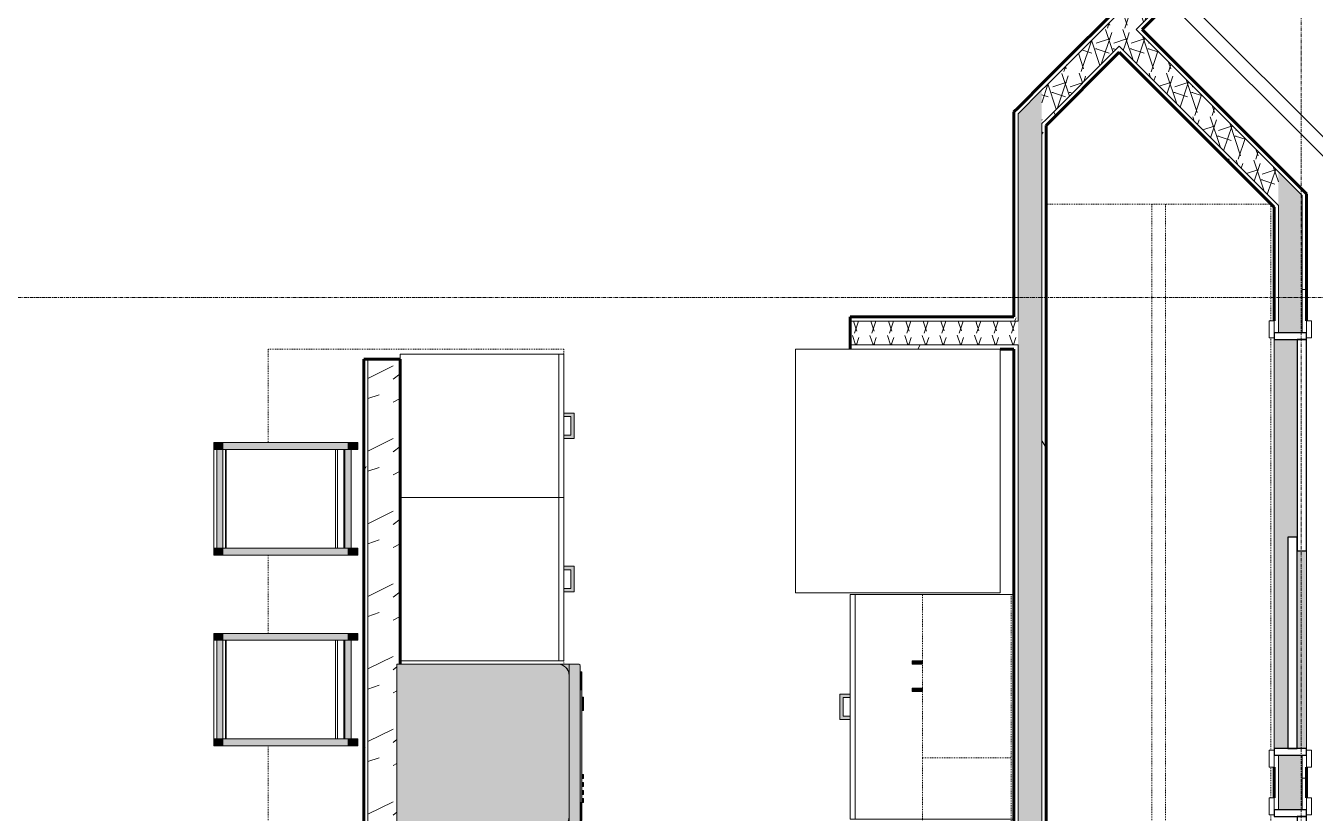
# Model space of a CAD drawing. Header units: inches. Extents: x -4169 to -1846, y 9706 to 12377.
# Drawn here: x -3668.5 to -3479.3, y 10091.5 to 10207.1 of the extents above; entities that cross this region are included whole.
import ezdxf

# ---------------------------------------------------------------- set-up
doc = ezdxf.new("R2010")
doc.units = ezdxf.units.IN
doc.header["$MEASUREMENT"] = 0
doc.linetypes.add('Dash', pattern=[0.25, 0.125, -0.125])
doc.linetypes.add('Grid Line 1_2_', pattern=[0.875, 0.5, -0.125, 0.125, -0.125])
for name, color, linetype, lineweight in [('0-1', 7, 'Continuous', 5), ('0-2', 50, 'Continuous', 18), ('A-DOOR-1', 250, 'Continuous', 9), ('A-DOOR-2', 90, 'Continuous', 30), ('A-DOOR-FRAM-1', 90, 'Continuous', 30), ('A-WALL-1', 8, 'Continuous', 5), ('A-WALL-4', 10, 'Continuous', 60), ('A-WALL-5', 50, 'Continuous', 18), ('A-WALL-PATT-1', 250, 'Continuous', 9), ('A-WALL-PATT-2', 253, 'Continuous', 9), ('I-FURN-1', 250, 'Continuous', 9), ('I-FURN-2', 9, 'Continuous', 9), ('Q-CASE-1', 9, 'Continuous', 9), ('Q-CASE-3', 250, 'Continuous', 9), ('Q-CASE-4', 250, 'Dash', 9), ('Q-CASE-5', 254, 'Continuous', 9), ('Q-CASE-HDLN-1', 250, 'Dash', 9), ('Q-SPCQ-1', 250, 'Continuous', 9), ('Q-SPCQ-2', 55, 'Continuous', 9), ('S-GRID-1', 1, 'Grid Line 1_2_', 9)]:
    doc.layers.add(name, color=color, linetype=linetype, lineweight=lineweight)
pattern_1 = [(0, (0, 0), (20.48, 5.12), [0.845, -14.515, 0.845, -14.515, -81.92]), (0, (0, 0), (20.48, 5.12), [-30.72, 0.845, -29.875, 0.845, -14.515, -35.84]), (0, (0, 0), (20.48, 5.12), [-76.8, 0.845, -9.395, 0.845, -24.755]), (120, (7.68, 2.56), (-14.67405, 15.1762003), [0.845, -14.515, 0.845, -14.515, -81.92]), (120, (7.68, 2.56), (-14.67405, 15.1762003), [-30.72, 0.845, -29.875, 0.845, -14.515, -35.84]), (120, (7.68, 2.56), (-14.67405, 15.1762003), [-76.8, 0.845, -9.395, 0.845, -24.755]), (240, (10.24, 12.8), (-5.80595, -20.2962003), [0.845, -14.515, 0.845, -14.515, -81.92]), (240, (10.24, 12.8), (-5.80595, -20.2962003), [-30.72, 0.845, -29.875, 0.845, -14.515, -35.84]), (240, (10.24, 12.8), (-5.80595, -20.2962003), [-76.8, 0.845, -9.395, 0.845, -24.755])]
pattern_2 = [(161.57, (0.32, 0.32), (-2.560496185, -0.000537386), [0, -18.214, 2.022, 0]), (18.43, (-0.32, 0.32), (-2.560496185, 0.000537386), [0, -18.214, 2.022, 0]), (108.43, (0.32, 0.32), (1.27922091, -6.400876726), [6.07, -14.166]), (71.57, (-0.32, 0.32), (1.27922091, 6.400876726), [6.07, -14.166])]

# ---------------------------------------------------------------- blocks, each defined once
blk = doc.blocks.new('OD_CW_Closet - OD_CW_Closet-2062944-ENLARGED RCP - 2ND FLOOR PLAN')
at = {"layer": 'Q-CASE-HDLN-1'}
for p, q in [((160.64, -8.99), (160.64, 24)), ((0.74, 22.16), (0.74, -7.84)), ((0.74, 8.5), (160.64, 8.5)), ((0.74, 6.5), (160.64, 6.5)), ((0.74, -9), (7.98, -9)), ((10.48, -9), (70.98, -9)), ((73.48, -9), (77.98, -9)), ((80.48, -9), (140.98, -9)), ((143.48, -9), (160.63, -9))]:
    blk.add_line(p, q, dxfattribs=at)
blk = doc.blocks.new('SLIDING - FLUSH - 5-0 x 6-8-2636081-ENLARGED RCP - 2ND FLOOR PLAN')
at = {"layer": 'A-DOOR-1'}
for p, q in [((-30.25, 3), (-32.75, 3)), ((-32.75, 3), (-32.75, 2.25)), ((-32.75, 2.25), (-30.25, 2.25)), ((-30.25, 2.25), (-30.25, 3)), ((32.75, 3), (30.25, 3)), ((30.25, 3), (30.25, 2.25)), ((30.25, 2.25), (32.75, 2.25)), ((32.75, 2.25), (32.75, 3)), ((-30.25, -2.5), (-32.75, -2.5)), ((-32.75, -2.5), (-32.75, -3.25)), ((-32.75, -3.25), (-30.25, -3.25)), ((-30.25, -3.25), (-30.25, -2.5)), ((32.75, -2.5), (30.25, -2.5)), ((30.25, -2.5), (30.25, -3.25)), ((30.25, -3.25), (32.75, -3.25)), ((32.75, -3.25), (32.75, -2.5))]:
    blk.add_line(p, q, dxfattribs=at)
at = {"layer": 'A-DOOR-2'}
for p, q in [((1, 2.25), (-30, 2.25)), ((-30, 2.25), (-30, 0.88)), ((1, 0.88), (1, 2.25)), ((-30, 0.88), (1, 0.88)), ((30, 0.88), (-1, 0.88)), ((-1, 0.88), (-1, -0.5)), ((30, -0.5), (30, 0.88)), ((-1, -0.5), (30, -0.5))]:
    blk.add_line(p, q, dxfattribs=at)
at = {"layer": 'A-DOOR-FRAM-1'}
for p, q in [((-30, 2.25), (-31, 2.25)), ((-31, 2.25), (-31, -2.5)), ((-30, -2.5), (-30, 2.25)), ((30, 2.25), (30, -2.5)), ((31, 2.25), (30, 2.25)), ((31, -2.5), (31, 2.25)), ((-31, -2.5), (-30, -2.5)), ((30, -2.5), (31, -2.5))]:
    blk.add_line(p, q, dxfattribs=at)
blk = doc.blocks.new('SWING - SINGLE - FLUSH - 2-10 x 6-8 - PRIVACY-2632541-ENLARGED RCP - 2ND FLOOR PLAN')
at = {"layer": 'A-DOOR-1'}
blk.add_arc((17, 2.37), 34.07, 93.3657, 180, dxfattribs=at)
at = {"layer": 'A-DOOR-2'}
for p, q in [((15, 2.37), (15, 36.38)), ((17, 36.38), (15, 36.38)), ((17, 2.37), (17, 36.38)), ((17, 2.37), (15, 2.37))]:
    blk.add_line(p, q, dxfattribs=at)
blk = doc.blocks.new('Refrigerator_-_Side-by-Side_6047 - 36_ X 30_-1372843-ENLARGED RCP - 2ND FLOOR PLAN')
at = {"layer": 'Q-SPCQ-1'}
for p, q in [((-17.88, 15.58), (17.87, 15.58)), ((-17.88, -14.42), (-17.88, 15.58)), ((17.87, 15.58), (17.87, -14.42)), ((17.87, -14.42), (-17.88, -14.42))]:
    blk.add_line(p, q, dxfattribs=at)
blk = doc.blocks.new('OD_CW_Countertop - OD_CW_Countertop-2487201-ENLARGED RCP - 2ND FLOOR PLAN')
at = {"layer": 'Q-CASE-HDLN-1'}
for p, q in [((0.74, 24), (0.74, -19.38)), ((11.83, 24), (0.74, 24)), ((39.83, 24), (28.33, 24)), ((71.05, 24), (56.33, 24)), ((99.05, 24), (87.55, 24)), ((129.26, 24), (115.55, 24)), ((129.26, -19.38), (129.26, 24)), ((0.74, -19.38), (11.64, -19.38)), ((12.14, -19.38), (14.89, -19.38)), ((15.39, -19.38), (25.51, -19.38)), ((58.51, -19.38), (59.01, -19.38)), ((83.01, -19.38), (93.64, -19.38)), ((94.14, -19.38), (96.89, -19.38)), ((97.39, -19.38), (116.14, -19.38)), ((116.64, -19.38), (119.39, -19.38)), ((119.89, -19.38), (129.26, -19.38))]:
    blk.add_line(p, q, dxfattribs=at)
blk = doc.blocks.new('300 Series Wall Hung Cabinet_302 - 24_ X 36_-V17-ENLARGED RCP - 2ND FLOOR PLAN')
at = {"layer": 'Q-CASE-1'}
for points in [[(-2.25, 13.19), (-1.76, 13.19), (-1.76, 14.69), (-2.25, 14.69)], [(1.75, 13.19), (2.24, 13.19), (2.24, 14.69), (1.75, 14.69)]]:
    blk.add_hatch(color=256, dxfattribs=at).paths.add_polyline_path(points, flags=0)
at = {"layer": 'Q-CASE-3'}
for p, q in [((-1.76, 14.69), (-2.25, 14.69)), ((-2.25, 14.69), (-2.25, 13.19)), ((-1.76, 13.19), (-1.76, 14.69)), ((2.24, 14.69), (1.75, 14.69)), ((1.75, 14.69), (1.75, 13.19)), ((2.24, 13.19), (2.24, 14.69)), ((-2.25, 13.19), (-1.76, 13.19)), ((1.75, 13.19), (2.24, 13.19))]:
    blk.add_line(p, q, dxfattribs=at)
at = {"layer": 'Q-CASE-4'}
for p, q in [((-12, 0.19), (-12, 13.19)), ((-12, 13.19), (12, 13.19)), ((12, 13.19), (12, 0.19)), ((12, 0.19), (-12, 0.19))]:
    blk.add_line(p, q, dxfattribs=at)
blk = doc.blocks.new('300 Series Wall Hung Cabinet_302 - 27_ X 36_-V18-ENLARGED RCP - 2ND FLOOR PLAN')
at = {"layer": 'Q-CASE-1'}
for points in [[(-1.76, -13.19), (-2.25, -13.19), (-2.25, -14.69), (-1.76, -14.69)], [(2.24, -13.19), (1.75, -13.19), (1.75, -14.69), (2.24, -14.69)]]:
    blk.add_hatch(color=256, dxfattribs=at).paths.add_polyline_path(points, flags=0)
at = {"layer": 'Q-CASE-3'}
for p, q in [((-1.76, -13.19), (-2.25, -13.19)), ((-2.25, -13.19), (-2.25, -14.69)), ((-1.76, -14.69), (-1.76, -13.19)), ((2.24, -13.19), (1.75, -13.19)), ((1.75, -13.19), (1.75, -14.69)), ((2.24, -14.69), (2.24, -13.19)), ((-2.25, -14.69), (-1.76, -14.69)), ((1.75, -14.69), (2.24, -14.69))]:
    blk.add_line(p, q, dxfattribs=at)
at = {"layer": 'Q-CASE-4'}
for p, q in [((13.5, -0.19), (-13.5, -0.19)), ((-13.5, -0.19), (-13.5, -13.19)), ((13.5, -13.19), (13.5, -0.19)), ((-13.5, -13.19), (13.5, -13.19))]:
    blk.add_line(p, q, dxfattribs=at)
blk = doc.blocks.new('Base Cabinet 3 Drawer 230 - Base Cabinet 3 Drawer 230 33_-2568065-ENLARGED RCP - 2ND FLOOR PLAN')
at = {"layer": 'Q-CASE-5'}
blk.add_hatch(color=256, dxfattribs=at).paths.add_polyline_path([(2.61, -25), (2.61, -24), (2.11, -24), (2.11, -25), (-0.64, -25), (-0.64, -24), (-1.14, -24), (-1.14, -25.5), (2.61, -25.5)], flags=0)
at = {"layer": 'Q-CASE-3'}
for p, q in [((-15.76, -23.25), (-15.76, 0)), ((-15.76, 0), (17.24, 0)), ((17.24, 0), (17.24, -23.25)), ((-15.76, -23.25), (-15.76, -24)), ((17.24, -23.25), (-15.76, -23.25)), ((-15.76, -24), (17.24, -24)), ((-0.64, -24), (-1.14, -24)), ((-1.14, -25.5), (-1.14, -24)), ((-0.64, -25), (-0.64, -24)), ((2.11, -25), (2.11, -24)), ((2.11, -24), (2.61, -24)), ((2.61, -24), (2.61, -25.5)), ((17.24, -24), (17.24, -23.25)), ((2.61, -25.5), (-1.14, -25.5)), ((-0.64, -25), (2.11, -25))]:
    blk.add_line(p, q, dxfattribs=at)
blk = doc.blocks.new('Dishwasher_15404 - 34_ counter-1372825-ENLARGED RCP - 2ND FLOOR PLAN')
at = {"layer": 'Q-SPCQ-2'}
for points in [[(0, -24), (23.68, -24), (24.08, -23.95), (24.46, -23.79), (24.83, -23.48), (25.07, -23.15), (25.2, -22.77), (25.25, -22.43), (25.25, -1.57), (25.17, -1.1), (24.98, -0.71), (24.74, -0.42), (24.46, -0.21), (24.08, -0.05), (23.68, 0), (0, 0), (0, -15.5)], [(26.68, -24), (26.82, -23.94), (26.87, -23.8), (26.87, -0.15), (26.82, -0.06), (26.68, 0), (25.25, 0), (25.25, -24), (26.59, -24)], [(27.12, -2.61), (27.12, -1.09), (26.87, -1.09), (26.87, -2.61)], [(27.12, -3.81), (27.12, -2.61), (26.87, -2.63), (26.87, -3.81)], [(27.12, -20.19), (27.12, -3.81), (26.87, -3.81), (26.87, -20.19)], [(27.37, -5.81), (27.37, -4.82), (27.12, -4.82), (27.12, -5.81)], [(27.37, -6.79), (27.37, -5.81), (27.12, -5.81), (27.12, -6.79)], [(27.37, -16.74), (27.37, -16.15), (27.12, -16.15), (27.12, -16.74)], [(27.37, -17.92), (27.37, -17.33), (27.12, -17.33), (27.12, -17.92)], [(27.37, -19.1), (27.37, -18.51), (27.12, -18.51), (27.12, -19.1)], [(26.87, -21.39), (27.12, -21.39), (27.12, -20.19), (26.87, -20.19), (26.87, -21.24)], [(27.12, -20.28), (27.37, -20.28), (27.37, -19.69), (27.12, -19.69), (27.12, -20.19)], [(26.87, -22.91), (27.12, -22.91), (27.12, -21.39), (26.87, -21.39)]]:
    blk.add_hatch(color=256, dxfattribs=at).paths.add_polyline_path(points, flags=0)
h = blk.add_hatch(color=256, dxfattribs=at)
h.paths.add_polyline_path([(25.25, -24), (25.25, -22.43), (25.2, -22.83), (24.96, -23.33), (24.74, -23.58), (24.46, -23.79), (24.08, -23.95), (23.68, -24), (25.05, -24)], flags=0)
h.paths.add_polyline_path([(25.25, -1.57), (25.25, 0), (23.68, 0), (24.08, -0.05), (24.46, -0.21), (24.83, -0.52), (25.04, -0.79), (25.22, -1.25)], flags=0)
h = blk.add_hatch(color=256, dxfattribs=at)
h.paths.add_polyline_path([(25.07, -23.15), (25.12, -23.05), (25.13, -22.98)], flags=0)
h.paths.add_polyline_path([(25.2, -22.8), (25.22, -22.75), (25.2, -22.78)], flags=0)
h.paths.add_polyline_path([(25, -0.74), (24.96, -0.67), (24.98, -0.71)], flags=0)
at = {"layer": 'Q-SPCQ-1'}
for p, q in [((0, -24), (0, 0)), ((0, 0), (23.68, 0)), ((23.68, 0), (25.25, 0)), ((25.25, 0), (26.68, 0)), ((25.25, 0), (25.25, -1.57)), ((25.25, -1.57), (25.25, -22.43)), ((26.87, -0.2), (26.87, -23.8)), ((27.12, -1.09), (26.87, -1.09)), ((27.12, -2.61), (27.12, -1.09)), ((27.12, -3.81), (27.12, -2.61)), ((27.12, -20.19), (27.12, -3.81)), ((27.12, -4.82), (27.37, -4.82)), ((27.37, -5.81), (27.37, -4.82)), ((27.37, -6.79), (27.12, -6.79)), ((27.37, -6.79), (27.37, -5.81)), ((27.37, -16.15), (27.12, -16.15)), ((27.37, -16.74), (27.12, -16.74)), ((27.37, -16.74), (27.37, -16.15)), ((27.37, -17.33), (27.12, -17.33)), ((27.37, -17.92), (27.12, -17.92)), ((27.37, -18.51), (27.12, -18.51)), ((27.37, -17.92), (27.37, -17.33)), ((27.37, -19.1), (27.37, -18.51)), ((27.37, -19.1), (27.12, -19.1)), ((27.37, -19.69), (27.12, -19.69)), ((27.12, -21.39), (27.12, -20.19)), ((27.37, -20.28), (27.12, -20.28)), ((27.37, -20.28), (27.37, -19.69)), ((25.25, -22.43), (25.25, -24)), ((27.12, -22.91), (27.12, -21.39)), ((23.68, -24), (0, -24)), ((25.25, -24), (23.68, -24)), ((26.68, -24), (25.25, -24)), ((27.12, -22.91), (26.87, -22.91))]:
    blk.add_line(p, q, dxfattribs=at)
for centre, radius, start, end in [((26.68, -0.2), 0.197, 0, 90), ((23.68, -1.57), 1.57, 0, 90), ((23.68, -1.57), 1.57, 32.077, 42.3359), ((23.68, -1.57), 1.57, 17.8182, 27.5266), ((23.68, -1.57), 1.57, 0, 13.6425), ((26.68, -0.2), 0.197, 15, 75), ((23.68, -22.43), 1.57, 270, 0), ((23.68, -22.43), 1.57, 346.3575, 0), ((23.68, -22.43), 1.57, 317.6641, 327.923), ((23.68, -22.43), 1.57, 332.4734, 342.1818), ((26.68, -23.8), 0.197, 270, 0)]:
    blk.add_arc(centre, radius, start, end, dxfattribs=at)
blk = doc.blocks.new('Bar_Stool_6722_1_ - Bar_Stool_6722_1_-1229311-ENLARGED RCP - 2ND FLOOR PLAN')
at = {"layer": 'I-FURN-2'}
for points in [[(1, 20.14), (1, 21.13), (0, 21.13), (0, 20.14)], [(16.5, 21.13), (15.5, 21.13), (15.5, 20.14), (16.5, 20.14)], [(1, 20.14), (0, 20.14), (0, 19.69), (1, 19.69), (1, 19.89)], [(1, 19.69), (0, 19.69), (0, 1.3), (1, 1.3), (1, 17.83)], [(16.5, 19.69), (16.5, 20.14), (15.5, 20.14), (15.5, 19.69), (16, 19.69)], [(16.5, 19.69), (15.5, 19.69), (15.5, 1.3), (16.5, 1.3), (16.5, 17.83)], [(1, 1.3), (0, 1.3), (0, 0.75), (1, 0.75), (1, 0.94)], [(1, 0.46), (1, 0.75), (0, 0.75), (0, 0), (1, 0)], [(16.5, 0.75), (16.5, 1.3), (15.5, 1.3), (15.5, 0.75), (16.5, 0.75)], [(16.5, 0.46), (16.5, 0.75), (15.5, 0.75), (15.5, 0), (16.5, 0)]]:
    blk.add_hatch(color=256, dxfattribs=at).paths.add_polyline_path(points, flags=0)
h = blk.add_hatch(color=256, dxfattribs=at)
h.paths.add_polyline_path([(8.95, 20.14), (1, 20.14), (1, 19.22), (8.95, 19.22)], flags=0)
h.paths.add_polyline_path([(15.5, 20.14), (8.95, 20.14), (8.95, 19.22), (15.5, 19.22), (15.5, 19.69)], flags=0)
h = blk.add_hatch(color=256, dxfattribs=at)
h.paths.add_polyline_path([(8.95, 1.3), (1, 1.3), (1, 0.46), (8.95, 0.46), (8.95, 0.75)], flags=0)
h.paths.add_polyline_path([(15.5, 0.75), (15.5, 1.3), (8.95, 1.3), (8.95, 0.46), (15.5, 0.46)], flags=0)
at = {"layer": 'I-FURN-1'}
for p, q in [((1, 21.13), (0, 21.13)), ((0, 21.13), (0, 20.14)), ((1, 20.14), (1, 21.13)), ((16.5, 21.13), (15.5, 21.13)), ((15.5, 21.13), (15.5, 20.14)), ((16.5, 20.14), (16.5, 21.13)), ((0, 20.14), (0, 19.69)), ((0, 20.14), (1, 20.14)), ((0, 19.69), (0, 1.3)), ((0, 19.69), (1, 19.69)), ((15.5, 20.14), (1, 20.14)), ((1, 19.69), (1, 20.14)), ((1, 1.3), (1, 19.69)), ((1, 19.22), (15.5, 19.22)), ((1, 19.07), (15.5, 19.07)), ((15.5, 20.14), (15.5, 19.69)), ((15.5, 20.14), (16.5, 20.14)), ((15.5, 19.69), (15.5, 1.3)), ((15.5, 19.69), (16.5, 19.69)), ((16.5, 19.69), (16.5, 20.14)), ((16.5, 1.3), (16.5, 19.69)), ((1, 18.13), (15.5, 18.13)), ((1, 17.83), (15.5, 17.83)), ((0, 1.3), (1, 1.3)), ((0, 1.3), (0, 0.75)), ((0, 0.75), (0, 0)), ((0, 0.75), (1, 0.75)), ((1, 1.83), (15.5, 1.83)), ((1, 1.73), (15.5, 1.73)), ((15.5, 1.3), (1, 1.3)), ((1, 0.75), (1, 1.3)), ((1, 0), (1, 0.75)), ((1, 0.46), (15.5, 0.46)), ((15.5, 1.3), (16.5, 1.3)), ((15.5, 1.3), (15.5, 0.75)), ((15.5, 0.75), (15.5, 0)), ((15.5, 0.75), (16.5, 0.75)), ((16.5, 0), (15.5, 0)), ((16.5, 0.75), (16.5, 1.3)), ((16.5, 0), (16.5, 0.75)), ((1, 0), (0, 0)), ((1, 0), (15.5, 0))]:
    blk.add_line(p, q, dxfattribs=at)
blk = doc.blocks.new('Base Cabinet 3 Drawer 230 - Base Cabinet 3 Drawer 230 24_-2578604-ENLARGED RCP - 2ND FLOOR PLAN')
at = {"layer": 'Q-CASE-5'}
blk.add_hatch(color=256, dxfattribs=at).paths.add_polyline_path([(2.61, 25), (2.61, 25.5), (-1.14, 25.5), (-1.14, 24), (-0.64, 24), (-0.64, 25), (2.11, 25), (2.11, 24), (2.61, 24)], flags=0)
at = {"layer": 'Q-CASE-3'}
for p, q in [((-1.14, 24), (-1.14, 25.5)), ((-1.14, 25.5), (2.61, 25.5)), ((2.11, 25), (-0.64, 25)), ((-0.64, 24), (-0.64, 25)), ((2.11, 24), (2.11, 25)), ((2.61, 25.5), (2.61, 24)), ((-11.26, 24), (12.74, 24)), ((-11.26, 23.25), (-11.26, 24)), ((12.74, 23.25), (-11.26, 23.25)), ((-11.26, 23.25), (-11.26, 0)), ((-1.14, 24), (-0.64, 24)), ((2.61, 24), (2.11, 24)), ((12.74, 24), (12.74, 23.25)), ((12.74, 0), (12.74, 23.25)), ((-11.26, 0), (12.74, 0))]:
    blk.add_line(p, q, dxfattribs=at)
blk = doc.blocks.new('Base Cabinet 3 Drawer 230 - Base Cabinet 3 Drawer 230 21_-2554957-ENLARGED RCP - 2ND FLOOR PLAN')
at = {"layer": 'Q-CASE-5'}
blk.add_hatch(color=256, dxfattribs=at).paths.add_polyline_path([(-1.14, -24.92), (-1.14, -25.5), (2.61, -25.5), (2.61, -24), (2.11, -24), (2.11, -25), (-0.64, -25), (-0.64, -24), (-1.14, -24)], flags=0)
at = {"layer": 'Q-CASE-3'}
for p, q in [((-9.76, -23.25), (-9.76, 0)), ((-9.76, 0), (11.24, 0)), ((11.24, 0), (11.24, -23.25)), ((-9.76, -23.25), (-9.76, -24)), ((11.24, -23.25), (-9.76, -23.25)), ((-9.76, -24), (11.24, -24)), ((-0.64, -24), (-1.14, -24)), ((-1.14, -25.5), (-1.14, -24)), ((-0.64, -25), (-0.64, -24)), ((2.11, -25), (2.11, -24)), ((2.11, -24), (2.61, -24)), ((2.61, -24), (2.61, -25.5)), ((11.24, -24), (11.24, -23.25)), ((2.61, -25.5), (-1.14, -25.5)), ((-0.64, -25), (2.11, -25))]:
    blk.add_line(p, q, dxfattribs=at)
blk = doc.blocks.new('CTR - 1st Phase - Unit Layouts_rvt-1-ENLARGED RCP - 2ND FLOOR PLAN')
at = {"layer": 'A-WALL-1'}
h = blk.add_hatch(color=256, dxfattribs=at)
h.paths.add_polyline_path([(-3483.29, 10100.99), (-3483.29, 10131.99), (-3481.91, 10131.99), (-3481.91, 10160.99), (-3485.29, 10160.99), (-3485.29, 10100.99), (-3484.66, 10100.99)], flags=0)
h.paths.add_polyline_path([(-3481.16, 10100.99), (-3480.54, 10100.99), (-3480.54, 10129.99), (-3481.91, 10129.99), (-3481.91, 10100.99)], flags=0)
at = {"layer": 'A-WALL-PATT-1'}
h = blk.add_hatch(dxfattribs=at)
h.set_pattern_fill('FP_1', color=256, style=0, pattern_type=2)
h.set_pattern_definition(pattern_1)
h.paths.add_polyline_path([(-3522.87, 10194.14), (-3503.6, 10213.41), (-3504.04, 10213.85), (-3522.87, 10195.02), (-3522.87, 10194.4)], flags=0)
h.paths.add_polyline_path([(-3479.56, 10237.45), (-3447.42, 10269.59), (-3447.42, 10270.47), (-3480, 10237.89)], flags=0)
h = blk.add_hatch(dxfattribs=at)
h.set_pattern_fill('FP_1', color=256, style=0, pattern_type=2)
h.set_pattern_definition(pattern_1)
h.paths.add_polyline_path([(-3518.75, 10192.43), (-3507.58, 10203.6), (-3508.02, 10204.04), (-3518.75, 10193.31)], flags=0)
h.paths.add_polyline_path([(-3505.11, 10206.07), (-3500.69, 10210.49), (-3501.13, 10210.93), (-3505.55, 10206.51)], flags=0)
h.paths.add_polyline_path([(-3476.64, 10234.53), (-3467.56, 10243.61), (-3468.45, 10243.61), (-3477.09, 10234.98)], flags=0)
h.paths.add_polyline_path([(-3464.95, 10247.11), (-3464.06, 10247.11), (-3447.42, 10263.75), (-3447.42, 10264.64), (-3464.18, 10247.88)], flags=0)
h = blk.add_hatch(dxfattribs=at)
h.set_pattern_fill('FP_1', color=256, style=0, pattern_type=2)
h.set_pattern_definition(pattern_1)
h.paths.add_polyline_path([(-3485.29, 10180.42), (-3485.29, 10181.3), (-3507.58, 10203.6), (-3508.02, 10203.16), (-3493.67, 10188.8)], flags=0)
h = blk.add_hatch(dxfattribs=at)
h.set_pattern_fill('FP_1', color=256, style=0, pattern_type=2)
h.set_pattern_definition(pattern_1)
h.paths.add_polyline_path([(-3522.87, 9988.44), (-3522.87, 10160.21), (-3523.5, 10160.21), (-3523.5, 9988.44)], flags=0)
h.paths.add_polyline_path([(-3522.87, 10163.71), (-3522.87, 10195.02), (-3523.5, 10194.4), (-3523.5, 10163.71)], flags=0)
h = blk.add_hatch(dxfattribs=at)
h.set_pattern_fill('FP_1', color=256, style=0, pattern_type=2)
h.set_pattern_definition(pattern_1)
h.paths.add_polyline_path([(-3518.75, 9989.06), (-3518.75, 10016.86), (-3519.37, 10016.86), (-3519.36, 9989.06)], flags=0)
h.paths.add_polyline_path([(-3519.37, 10020.36), (-3518.75, 10020.36), (-3518.75, 10193.31), (-3519.37, 10192.69), (-3519.37, 10027.94)], flags=0)
h = blk.add_hatch(dxfattribs=at)
h.set_pattern_fill('FP_1', color=256, style=0, pattern_type=2)
h.set_pattern_definition(pattern_1)
h.paths.add_polyline_path([(-3481.15, 9989.06), (-3480.54, 9989.06), (-3480.54, 10029.99), (-3481.16, 10029.99), (-3481.16, 9989.06)], flags=0)
h.paths.add_polyline_path([(-3480.54, 10091.99), (-3480.54, 10099.99), (-3481.16, 10099.99), (-3481.16, 10091.99)], flags=0)
h.paths.add_polyline_path([(-3481.16, 10161.99), (-3480.54, 10161.99), (-3480.54, 10182.39), (-3481.16, 10183.01), (-3481.16, 10163.74)], flags=0)
h = blk.add_hatch(dxfattribs=at)
h.set_pattern_fill('FP_1', color=256, style=0, pattern_type=2)
h.set_pattern_definition(pattern_1)
h.paths.add_polyline_path([(-3523.5, 10159.59), (-3523.5, 10160.21), (-3547.5, 10160.21), (-3547.5, 10159.59), (-3525.5, 10159.59)], flags=0)
h = blk.add_hatch(dxfattribs=at)
h.set_pattern_fill('FP_1', color=256, style=0, pattern_type=2)
h.set_pattern_definition(pattern_1)
h.paths.add_polyline_path([(-3618.25, 10033.06), (-3618.25, 10158.1), (-3618.87, 10158.1), (-3618.87, 10033.06)], flags=0)
at = {"layer": 'A-WALL-PATT-2'}
h = blk.add_hatch(dxfattribs=at)
h.set_pattern_fill('FP_2', color=256, style=0, pattern_type=2)
h.set_pattern_definition(pattern_2)
h.paths.add_polyline_path([(-3519.37, 10192.69), (-3501.13, 10210.93), (-3503.6, 10213.41), (-3519.37, 10197.64), (-3519.37, 10192.74)], flags=0)
h.paths.add_polyline_path([(-3477.09, 10234.98), (-3446.8, 10265.3), (-3446.8, 10270.21), (-3479.56, 10237.45)], flags=0)
h = blk.add_hatch(dxfattribs=at)
h.set_pattern_fill('FP_2', color=256, style=0, pattern_type=2)
h.set_pattern_definition(pattern_2)
h.paths.add_polyline_path([(-3484.66, 10180.68), (-3484.66, 10185.63), (-3505.55, 10206.51), (-3508.02, 10204.04), (-3485.29, 10181.3)], flags=0)
h = blk.add_hatch(dxfattribs=at)
h.set_pattern_fill('FP_2', color=256, style=0, pattern_type=2)
h.set_pattern_definition(pattern_2)
h.paths.add_polyline_path([(-3519.37, 9988.44), (-3519.39, 10197.62), (-3522.87, 10194.14), (-3522.87, 9988.44)], flags=0)
h = blk.add_hatch(dxfattribs=at)
h.set_pattern_fill('FP_2', color=256, style=0, pattern_type=2)
h.set_pattern_definition(pattern_2)
h.paths.add_polyline_path([(-3481.16, 9988.44), (-3481.16, 10029.99), (-3484.66, 10029.99), (-3484.66, 9988.44)], flags=0)
h.paths.add_polyline_path([(-3484.66, 10091.99), (-3481.16, 10091.99), (-3481.16, 10099.99), (-3484.66, 10099.99)], flags=0)
h.paths.add_polyline_path([(-3484.66, 10161.99), (-3481.16, 10161.99), (-3481.16, 10182.13), (-3484.66, 10185.63), (-3484.66, 10166.99)], flags=0)
h = blk.add_hatch(dxfattribs=at)
h.set_pattern_fill('FP_2', color=256, style=0, pattern_type=2)
h.set_pattern_definition(pattern_2)
h.paths.add_polyline_path([(-3522.87, 10160.21), (-3522.87, 10163.71), (-3547.5, 10163.71), (-3547.5, 10160.21), (-3523.3, 10160.21)], flags=0)
h = blk.add_hatch(dxfattribs=at)
h.set_pattern_fill('FP_3', color=256, style=0, pattern_type=2)
h.set_pattern_definition([(216.87, (4.265, 10.662), (31.9871619, 21.32545714), [5.331, -47.981]), (206.565, (10.662, 7.464), (-10.662476, -10.6620098), [11.921, -11.921]), (198.435, (10.662, 2.132), (-21.3244936, -10.6625869), [6.744, -26.974])])
h.paths.add_polyline_path([(-3613.5, 10033.06), (-3613.5, 10089.34), (-3614, 10089.34), (-3614, 10113.34), (-3613.5, 10113.34), (-3613.5, 10158.1), (-3618.25, 10158.1), (-3618.25, 10033.06)], flags=0)
at = {"layer": 'A-WALL-4'}
for p, q in [((-3518.75, 10199.15), (-3504.04, 10213.85)), ((-3500.69, 10210.49), (-3504.66, 10206.51)), ((-3504.66, 10206.51), (-3485.29, 10187.14)), ((-3508.02, 10203.16), (-3518.75, 10192.43)), ((-3485.29, 10180.42), (-3508.02, 10203.16)), ((-3522.87, 10195.02), (-3518.75, 10199.15)), ((-3523.5, 10194.4), (-3522.87, 10195.02)), ((-3523.5, 10164.34), (-3523.5, 10194.4)), ((-3518.75, 10192.43), (-3518.75, 10020.99)), ((-3485.29, 10187.14), (-3481.16, 10183.01)), ((-3481.16, 10183.01), (-3480.54, 10182.39)), ((-3480.54, 10182.39), (-3480.54, 10163.74)), ((-3485.29, 10163.74), (-3485.29, 10180.42)), ((-3547.5, 10164.34), (-3523.5, 10164.34)), ((-3547.5, 10159.59), (-3547.5, 10164.34)), ((-3618.87, 10033.06), (-3618.87, 10158.1)), ((-3618.87, 10158.1), (-3613.5, 10158.1)), ((-3613.5, 10158.1), (-3613.5, 10113.34)), ((-3523.5, 10159.59), (-3525.5, 10159.59)), ((-3523.5, 10072.09), (-3523.5, 10159.59)), ((-3485.29, 10093.74), (-3485.29, 10098.24)), ((-3480.54, 10098.24), (-3480.54, 10093.74))]:
    blk.add_line(p, q, dxfattribs=at)
at = {"layer": 'A-WALL-5'}
for p, q in [((-3518.75, 10198.26), (-3503.6, 10213.41)), ((-3505.55, 10206.51), (-3501.13, 10210.93)), ((-3505.11, 10206.07), (-3505.55, 10206.51)), ((-3485.29, 10186.25), (-3505.11, 10206.07)), ((-3518.75, 10193.31), (-3508.02, 10204.04)), ((-3507.58, 10203.6), (-3508.02, 10204.04)), ((-3485.29, 10181.3), (-3507.58, 10203.6)), ((-3519.37, 10197.64), (-3522.87, 10194.14)), ((-3518.75, 10198.26), (-3519.37, 10197.64)), ((-3522.87, 10163.71), (-3522.87, 10194.14)), ((-3518.75, 10193.31), (-3519.37, 10192.69)), ((-3519.37, 10020.36), (-3519.37, 10192.69)), ((-3484.66, 10185.63), (-3485.29, 10186.25)), ((-3481.16, 10182.13), (-3484.66, 10185.63)), ((-3484.66, 10180.68), (-3485.29, 10181.3)), ((-3484.66, 10161.99), (-3484.66, 10180.68)), ((-3481.16, 10161.99), (-3481.16, 10182.13)), ((-3523.5, 10163.71), (-3547.5, 10163.71)), ((-3522.87, 10163.71), (-3523.5, 10163.71)), ((-3523.5, 10160.21), (-3547.5, 10160.21)), ((-3522.87, 10160.21), (-3523.5, 10160.21)), ((-3522.87, 9988.44), (-3522.87, 10160.21)), ((-3485.29, 10160.99), (-3485.29, 10100.99)), ((-3618.25, 10158.1), (-3618.25, 10033.06)), ((-3480.54, 10100.99), (-3480.54, 10129.99)), ((-3484.66, 10091.99), (-3484.66, 10099.99)), ((-3481.16, 10091.99), (-3481.16, 10099.99))]:
    blk.add_line(p, q, dxfattribs=at)
at = {"layer": '0-2'}
for name, p, rotation in [('SWING - SINGLE - FLUSH - 2-10 x 6-8 - PRIVACY-2632541-ENLARGED RCP - 2ND FLOOR PLAN', (-3490.34, 10224.19), 225.000000000005), ('OD_CW_Closet - OD_CW_Closet-2062944-ENLARGED RCP - 2ND FLOOR PLAN', (-3494.75, 10020.25), 90.00000000000412), ('SLIDING - FLUSH - 5-0 x 6-8-2636081-ENLARGED RCP - 2ND FLOOR PLAN', (-3482.79, 10130.99), 270.0000000000031), ('OD_CW_Countertop - OD_CW_Countertop-2487201-ENLARGED RCP - 2ND FLOOR PLAN', (-3608.87, 10030.33), 89.99999999990125), ('Base Cabinet 3 Drawer 230 - Base Cabinet 3 Drawer 230 21_-2554957-ENLARGED RCP - 2ND FLOOR PLAN', (-3613.5, 10147.6), 89.99999999999501), ('Refrigerator_-_Side-by-Side_6047 - 36_ X 30_-1372843-ENLARGED RCP - 2ND FLOOR PLAN', (-3539.92, 10141.71), 90.00000000000117), ('Bar_Stool_6722_1_ - Bar_Stool_6722_1_-1229311-ENLARGED RCP - 2ND FLOOR PLAN', (-3640.86, 10145.88), 270.0000000001058), ('Base Cabinet 3 Drawer 230 - Base Cabinet 3 Drawer 230 24_-2578604-ENLARGED RCP - 2ND FLOOR PLAN', (-3613.5, 10126.58), 270.0000000000092), ('Base Cabinet 3 Drawer 230 - Base Cabinet 3 Drawer 230 33_-2568065-ENLARGED RCP - 2ND FLOOR PLAN', (-3523.5, 10107.83), 269.9999999999951), ('300 Series Wall Hung Cabinet_302 - 24_ X 36_-V17-ENLARGED RCP - 2ND FLOOR PLAN', (-3523.69, 10111.59), 90), ('Bar_Stool_6722_1_ - Bar_Stool_6722_1_-1229311-ENLARGED RCP - 2ND FLOOR PLAN', (-3640.86, 10117.88), 270.0000000001058), ('300 Series Wall Hung Cabinet_302 - 27_ X 36_-V18-ENLARGED RCP - 2ND FLOOR PLAN', (-3523.69, 10086.09), 270), ('SLIDING - FLUSH - 5-0 x 6-8-2636081-ENLARGED RCP - 2ND FLOOR PLAN', (-3482.79, 10060.99), 270.0000000000031)]:
    blk.add_blockref(name, p, dxfattribs=dict(at, rotation=rotation))
blk.add_blockref('Dishwasher_15404 - 34_ counter-1372825-ENLARGED RCP - 2ND FLOOR PLAN', (-3614, 10113.34), dxfattribs=at)
blk = doc.blocks.new('CTR - 1st Phase - Shell_rvt-1-ENLARGED RCP - 2ND FLOOR PLAN')
at = {"layer": 'S-GRID-1'}
for p, q in [((-3481.32, 9836.18), (-3481.32, 12344.54)), ((-1846.46, 10167.19), (-4136.46, 10167.19))]:
    blk.add_line(p, q, dxfattribs=at)

msp = doc.modelspace()

# ---------------------------------------------------------------- block references
at = {"layer": '0-1'}
for name in ['CTR - 1st Phase - Shell_rvt-1-ENLARGED RCP - 2ND FLOOR PLAN', 'CTR - 1st Phase - Unit Layouts_rvt-1-ENLARGED RCP - 2ND FLOOR PLAN']:
    msp.add_blockref(name, (0, 0), dxfattribs=at)

doc.saveas('drawing.dxf')
